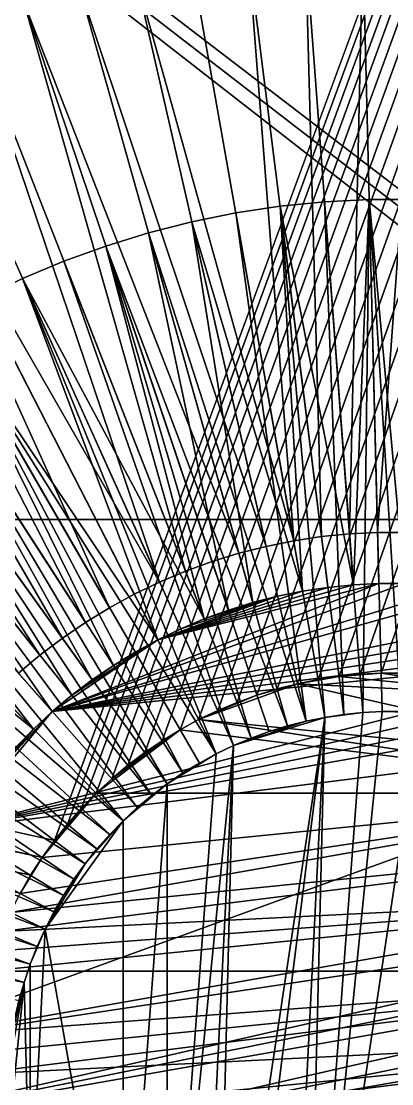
# Model space of a CAD drawing. Header units: millimetres. Extents: x 0 to 520, y -2 to 382.
# Drawn here: x 481.556 to 483, y 310.047 to 314.195 of the extents above; entities that cross this region are included whole.
import ezdxf

# ---------------------------------------------------------------- set-up
doc = ezdxf.new("R2010")
doc.units = ezdxf.units.MM

msp = doc.modelspace()

# ---------------------------------------------------------------- linework, layer by layer
at = {"layer": 'BRASS', "color": 52}
for points in [[(509.2, 369.2, 103), (10.8, 369.2, 103), (10.8, 10.8, 103)], [(509.2, 369.2, 103), (10.8, 10.8, 103), (509.2, 10.8, 103)], [(336.599, 343.4071, 86), (499.5, 359.5, 86), (481.6847, 310.9963, 86)], [(481.6847, 310.9963, 86), (499.5, 359.5, 86), (481.736, 311.0606, 86)], [(481.736, 311.0606, 86), (499.5, 359.5, 86), (481.7905, 311.1223, 86)], [(481.7905, 311.1223, 86), (499.5, 359.5, 86), (481.8479, 311.1812, 86)], [(481.8479, 311.1812, 86), (499.5, 359.5, 86), (481.9082, 311.2371, 86)], [(481.9082, 311.2371, 86), (499.5, 359.5, 86), (481.9712, 311.29, 86)], [(481.9712, 311.29, 86), (499.5, 359.5, 86), (482.0368, 311.3397, 86)], [(482.0368, 311.3397, 86), (499.5, 359.5, 86), (482.1048, 311.386, 86)], [(482.1048, 311.386, 86), (499.5, 359.5, 86), (482.175, 311.4289, 86)], [(482.175, 311.4289, 86), (499.5, 359.5, 86), (482.2473, 311.4683, 86)], [(482.2473, 311.4683, 86), (499.5, 359.5, 86), (482.3214, 311.504, 86)], [(482.3214, 311.504, 86), (499.5, 359.5, 86), (482.3972, 311.5359, 86)], [(482.3972, 311.5359, 86), (499.5, 359.5, 86), (482.4745, 311.5641, 86)], [(482.4745, 311.5641, 86), (499.5, 359.5, 86), (482.5531, 311.5883, 86)], [(482.5531, 311.5883, 86), (499.5, 359.5, 86), (482.6328, 311.6086, 86)], [(482.6328, 311.6086, 86), (499.5, 359.5, 86), (482.7135, 311.6249, 86)], [(482.7135, 311.6249, 86), (499.5, 359.5, 86), (482.7948, 311.6372, 86)], [(482.7948, 311.6372, 86), (499.5, 359.5, 86), (482.8767, 311.6454, 86)], [(482.8767, 311.6454, 86), (499.5, 359.5, 86), (482.9589, 311.6495, 86)], [(482.9589, 311.6495, 86), (499.5, 359.5, 86), (483.0411, 311.6495, 86)], [(336.599, 343.4071, 86), (481.6847, 310.9963, 86), (336.6173, 343.3269, 86)], [(336.6173, 343.3269, 86), (481.6367, 310.9295, 86), (336.6316, 343.2459, 86)], [(336.6173, 343.3269, 86), (481.6847, 310.9963, 86), (481.6367, 310.9295, 86)], [(336.6316, 343.2459, 86), (481.5921, 310.8604, 86), (336.6418, 343.1643, 86)], [(336.6316, 343.2459, 86), (481.6367, 310.9295, 86), (481.5921, 310.8604, 86)], [(336.6418, 343.1643, 86), (481.5921, 310.8604, 86), (481.5509, 310.7891, 86)], [(335.9632, 341.6603, 86), (481.5921, 309.1396, 86), (335.8952, 341.614, 86)], [(335.9632, 341.6603, 86), (481.5509, 309.2109, 86), (481.5921, 309.1396, 86)], [(335.825, 341.5711, 86), (335.8952, 341.614, 86), (481.6367, 190.9295, 86)], [(335.8952, 341.614, 86), (481.6367, 309.0705, 86), (481.6367, 190.9295, 86)], [(335.8952, 341.614, 86), (481.5921, 309.1396, 86), (481.6367, 309.0705, 86)], [(335.7527, 341.5317, 86), (335.825, 341.5711, 86), (481.5921, 190.8604, 86)], [(481.5509, 190.7891, 86), (335.7527, 341.5317, 86), (481.5921, 190.8604, 86)], [(481.5921, 190.8604, 86), (335.825, 341.5711, 86), (481.6367, 190.9295, 86)], [(482.7135, 311.6249, 92), (482.7948, 311.6372, 92), (482.6328, 311.6086, 92)], [(482.7948, 311.6372, 92), (483.5255, 311.5641, 92), (482.6328, 311.6086, 92)], [(482.7135, 311.6249, 92), (482.6328, 311.6086, 92), (482.7135, 311.6249, 86)], [(482.7135, 311.6249, 86), (482.6328, 311.6086, 92), (482.6328, 311.6086, 86)], [(482.7948, 311.6372, 86), (482.7948, 311.6372, 92), (482.7135, 311.6249, 86)], [(482.7948, 311.6372, 92), (482.7135, 311.6249, 92), (482.7135, 311.6249, 86)], [(482.8767, 311.6454, 92), (482.9589, 311.6495, 92), (482.7948, 311.6372, 92)], [(482.9589, 311.6495, 92), (483.5255, 311.5641, 92), (482.7948, 311.6372, 92)], [(482.8767, 311.6454, 86), (482.7948, 311.6372, 92), (482.7948, 311.6372, 86)], [(482.8767, 311.6454, 92), (482.7948, 311.6372, 92), (482.8767, 311.6454, 86)], [(482.9589, 311.6495, 86), (482.9589, 311.6495, 92), (482.8767, 311.6454, 86)], [(482.9589, 311.6495, 92), (482.8767, 311.6454, 92), (482.8767, 311.6454, 86)], [(483.0411, 311.6495, 86), (482.9589, 311.6495, 92), (482.9589, 311.6495, 86)], [(483.0411, 311.6495, 92), (482.9589, 311.6495, 92), (483.0411, 311.6495, 86)], [(483.0411, 311.6495, 92), (483.1233, 311.6454, 92), (482.9589, 311.6495, 92)], [(483.1233, 311.6454, 92), (483.5255, 311.5641, 92), (482.9589, 311.6495, 92)], [(482.4745, 311.5641, 92), (482.6328, 311.6086, 92), (482.2473, 311.4683, 92)], [(482.6328, 311.6086, 92), (484.0288, 311.29, 92), (482.2473, 311.4683, 92)], [(482.5531, 311.5883, 92), (482.6328, 311.6086, 92), (482.4745, 311.5641, 92)], [(482.5531, 311.5883, 92), (482.4745, 311.5641, 92), (482.5531, 311.5883, 86)], [(482.5531, 311.5883, 86), (482.4745, 311.5641, 92), (482.4745, 311.5641, 86)], [(482.6328, 311.6086, 92), (482.5531, 311.5883, 92), (482.6328, 311.6086, 86)], [(482.6328, 311.6086, 86), (482.5531, 311.5883, 92), (482.5531, 311.5883, 86)], [(483.5255, 311.5641, 92), (484.0288, 311.29, 92), (482.6328, 311.6086, 92)], [(482.3214, 311.504, 92), (482.4745, 311.5641, 92), (482.2473, 311.4683, 92)], [(482.3972, 311.5359, 92), (482.4745, 311.5641, 92), (482.3214, 311.504, 92)], [(482.3972, 311.5359, 92), (482.3214, 311.504, 92), (482.3972, 311.5359, 86)], [(482.3972, 311.5359, 86), (482.3214, 311.504, 92), (482.3214, 311.504, 86)], [(482.4745, 311.5641, 92), (482.3972, 311.5359, 92), (482.4745, 311.5641, 86)], [(482.4745, 311.5641, 86), (482.3972, 311.5359, 92), (482.3972, 311.5359, 86)], [(482.3214, 311.504, 92), (482.2473, 311.4683, 92), (482.3214, 311.504, 86)], [(482.3214, 311.504, 86), (482.2473, 311.4683, 92), (482.2473, 311.4683, 86)], [(482.2473, 311.4683, 92), (482.175, 311.4289, 92), (482.2473, 311.4683, 86)], [(482.2473, 311.4683, 86), (482.175, 311.4289, 92), (482.175, 311.4289, 86)], [(482.2473, 311.4683, 92), (484.1521, 311.1812, 92), (482.175, 311.4289, 92)], [(484.0288, 311.29, 92), (484.1521, 311.1812, 92), (482.2473, 311.4683, 92)], [(481.9082, 311.2371, 92), (482.175, 311.4289, 92), (481.8479, 311.1812, 92)], [(482.175, 311.4289, 92), (484.1521, 311.1812, 92), (481.8479, 311.1812, 92)], [(481.9712, 311.29, 92), (482.175, 311.4289, 92), (481.9082, 311.2371, 92)], [(482.0368, 311.3397, 92), (482.175, 311.4289, 92), (481.9712, 311.29, 92)], [(482.1048, 311.386, 92), (482.175, 311.4289, 92), (482.0368, 311.3397, 92)], [(482.175, 311.4289, 86), (482.175, 311.4289, 92), (482.1048, 311.386, 86)], [(482.175, 311.4289, 92), (482.1048, 311.386, 92), (482.1048, 311.386, 86)], [(482.1048, 311.386, 92), (482.0368, 311.3397, 92), (482.1048, 311.386, 86)], [(482.1048, 311.386, 86), (482.0368, 311.3397, 92), (482.0368, 311.3397, 86)], [(482.0368, 311.3397, 86), (482.0368, 311.3397, 92), (481.9712, 311.29, 86)], [(482.0368, 311.3397, 92), (481.9712, 311.29, 92), (481.9712, 311.29, 86)], [(481.9712, 311.29, 86), (481.9712, 311.29, 92), (481.9082, 311.2371, 86)], [(481.9712, 311.29, 92), (481.9082, 311.2371, 92), (481.9082, 311.2371, 86)], [(481.9082, 311.2371, 86), (481.9082, 311.2371, 92), (481.8479, 311.1812, 86)], [(481.9082, 311.2371, 92), (481.8479, 311.1812, 92), (481.8479, 311.1812, 86)], [(481.5509, 310.7891, 92), (484.1521, 311.1812, 92), (481.5134, 310.7159, 92)], [(481.5134, 310.7159, 92), (484.1521, 311.1812, 92), (484.3153, 310.9963, 92)], [(481.6367, 310.9295, 92), (484.1521, 311.1812, 92), (481.5509, 310.7891, 92)], [(481.6847, 310.9963, 92), (481.8479, 311.1812, 92), (481.6367, 310.9295, 92)], [(481.8479, 311.1812, 92), (484.1521, 311.1812, 92), (481.6367, 310.9295, 92)], [(481.736, 311.0606, 92), (481.8479, 311.1812, 92), (481.6847, 310.9963, 92)], [(481.7905, 311.1223, 92), (481.8479, 311.1812, 92), (481.736, 311.0606, 92)], [(481.8479, 311.1812, 92), (481.7905, 311.1223, 92), (481.8479, 311.1812, 86)], [(481.8479, 311.1812, 86), (481.7905, 311.1223, 92), (481.7905, 311.1223, 86)], [(481.7905, 311.1223, 92), (481.736, 311.0606, 92), (481.7905, 311.1223, 86)], [(481.7905, 311.1223, 86), (481.736, 311.0606, 92), (481.736, 311.0606, 86)], [(481.736, 311.0606, 92), (481.6847, 310.9963, 92), (481.736, 311.0606, 86)], [(481.736, 311.0606, 86), (481.6847, 310.9963, 92), (481.6847, 310.9963, 86)], [(481.5134, 310.7159, 92), (484.3153, 310.9963, 92), (481.4796, 310.6409, 92)], [(481.4796, 310.6409, 92), (484.3153, 310.9963, 92), (484.4491, 310.7891, 92)], [(481.6847, 310.9963, 92), (481.6367, 310.9295, 92), (481.6847, 310.9963, 86)], [(481.6847, 310.9963, 86), (481.6367, 310.9295, 92), (481.6367, 310.9295, 86)], [(481.5921, 310.8604, 92), (481.6367, 310.9295, 92), (481.5509, 310.7891, 92)], [(481.6367, 310.9295, 92), (481.5921, 310.8604, 92), (481.6367, 310.9295, 86)], [(481.6367, 310.9295, 86), (481.5921, 310.8604, 92), (481.5921, 310.8604, 86)], [(481.5921, 310.8604, 92), (481.5509, 310.7891, 92), (481.5921, 310.8604, 86)], [(481.5921, 310.8604, 86), (481.5509, 310.7891, 92), (481.5509, 310.7891, 86)], [(481.4233, 310.4863, 92), (484.4491, 310.7891, 92), (484.5767, 310.4863, 92)], [(481.4495, 310.5643, 92), (484.4491, 310.7891, 92), (481.4233, 310.4863, 92)], [(481.4796, 310.6409, 92), (484.4491, 310.7891, 92), (481.4495, 310.5643, 92)], [(481.3521, 310.0822, 92), (484.5767, 310.4863, 92), (484.6316, 310.2459, 92)], [(481.3582, 310.1643, 92), (484.5767, 310.4863, 92), (481.3521, 310.0822, 92)], [(481.3684, 310.2459, 92), (484.5767, 310.4863, 92), (481.3582, 310.1643, 92)], [(481.4233, 310.4863, 92), (484.5767, 310.4863, 92), (481.3684, 310.2459, 92)], [(481.3521, 309.9178, 92), (484.6316, 310.2459, 92), (481.3582, 309.8357, 92)], [(481.3521, 310.0822, 92), (484.6316, 310.2459, 92), (481.3521, 309.9178, 92)], [(481.3582, 309.8357, 92), (484.6316, 310.2459, 92), (484.65, 310, 92)]]:
    msp.add_3dface(points, dxfattribs=at)
at = {"layer": 'STEEL', "color": 8}
for points in [[(472, 322, 86), (484.6122, 312.2472, 86), (484.724, 312.2388, 86)], [(472, 322, 86), (484.5, 312.25, 86), (484.6122, 312.2472, 86)], [(472, 322, 86), (484.724, 312.2388, 86), (500, 322, 86)], [(481.5, 312.25, 86), (484.5, 312.25, 86), (472, 322, 86)], [(484.5, 312.25, 83), (472, 322, 83), (497, 322, 83)], [(484.5, 312.25, 83), (481.5, 312.25, 83), (472, 322, 83)], [(482.7264, 312.1829, 83), (482.6637, 314.4874, 83), (482.4405, 314.4651, 83)], [(482.6637, 314.4874, 82), (482.7264, 312.1829, 82), (482.4405, 314.4651, 82)], [(482.8356, 312.1938, 83), (482.8878, 314.4986, 83), (482.6637, 314.4874, 83)], [(482.8878, 314.4986, 82), (482.8356, 312.1938, 82), (482.6637, 314.4874, 82)], [(482.7264, 312.1829, 83), (482.8356, 312.1938, 83), (482.6637, 314.4874, 83)], [(482.8356, 312.1938, 82), (482.7264, 312.1829, 82), (482.6637, 314.4874, 82)], [(482.8356, 312.1938, 83), (482.9452, 312.1993, 83), (482.8878, 314.4986, 83)], [(482.9452, 312.1993, 82), (482.8356, 312.1938, 82), (482.8878, 314.4986, 82)], [(482.9452, 312.1993, 83), (483.1122, 314.4986, 83), (482.8878, 314.4986, 83)], [(483.1122, 314.4986, 82), (482.9452, 312.1993, 82), (482.8878, 314.4986, 82)], [(482.9452, 312.1993, 83), (483.0548, 312.1993, 83), (483.1122, 314.4986, 83)], [(483.0548, 312.1993, 82), (482.9452, 312.1993, 82), (483.1122, 314.4986, 82)], [(482.618, 312.1666, 83), (482.4405, 314.4651, 83), (482.2186, 314.4316, 83)], [(482.4405, 314.4651, 82), (482.618, 312.1666, 82), (482.2186, 314.4316, 82)], [(482.618, 312.1666, 83), (482.7264, 312.1829, 83), (482.4405, 314.4651, 83)], [(482.7264, 312.1829, 82), (482.618, 312.1666, 82), (482.4405, 314.4651, 82)], [(482.618, 312.1666, 83), (482.2186, 314.4316, 83), (481.9987, 314.3872, 83)], [(482.2186, 314.4316, 82), (482.618, 312.1666, 82), (481.9987, 314.3872, 82)], [(482.5105, 312.1448, 83), (481.9987, 314.3872, 83), (481.7812, 314.3318, 83)], [(481.9987, 314.3872, 82), (482.5105, 312.1448, 82), (481.7812, 314.3318, 82)], [(482.5105, 312.1448, 83), (482.618, 312.1666, 83), (481.9987, 314.3872, 83)], [(482.618, 312.1666, 82), (482.5105, 312.1448, 82), (481.9987, 314.3872, 82)], [(482.4042, 312.1178, 83), (481.7812, 314.3318, 83), (481.5668, 314.2657, 83)], [(481.7812, 314.3318, 82), (482.4042, 312.1178, 82), (481.5668, 314.2657, 82)], [(482.4042, 312.1178, 83), (482.5105, 312.1448, 83), (481.7812, 314.3318, 83)], [(482.5105, 312.1448, 82), (482.4042, 312.1178, 82), (481.7812, 314.3318, 82)], [(481.5668, 314.2657, 83), (481.5668, 314.2657, 82), (481.356, 314.1889, 82)], [(481.356, 314.1889, 83), (481.5668, 314.2657, 83), (481.356, 314.1889, 82)], [(482.1962, 312.0479, 83), (481.5668, 314.2657, 83), (481.356, 314.1889, 83)], [(481.5668, 314.2657, 82), (482.1962, 312.0479, 82), (481.356, 314.1889, 82)], [(482.2993, 312.0854, 83), (482.4042, 312.1178, 83), (481.5668, 314.2657, 83)], [(482.1962, 312.0479, 83), (482.2993, 312.0854, 83), (481.5668, 314.2657, 83)], [(482.4042, 312.1178, 82), (482.2993, 312.0854, 82), (481.5668, 314.2657, 82)], [(482.2993, 312.0854, 82), (482.1962, 312.0479, 82), (481.5668, 314.2657, 82)], [(482.0952, 312.0053, 83), (481.356, 314.1889, 83), (481.1492, 314.1018, 83)], [(481.356, 314.1889, 82), (482.0952, 312.0053, 82), (481.1492, 314.1018, 82)], [(482.0952, 312.0053, 83), (482.1962, 312.0479, 83), (481.356, 314.1889, 83)], [(482.1962, 312.0479, 82), (482.0952, 312.0053, 82), (481.356, 314.1889, 82)], [(482.0952, 312.0053, 83), (481.1492, 314.1018, 83), (480.9471, 314.0044, 83)], [(481.1492, 314.1018, 82), (482.0952, 312.0053, 82), (480.9471, 314.0044, 82)], [(481.9, 311.9053, 83), (480.9471, 314.0044, 83), (480.75, 313.8971, 83)], [(480.9471, 314.0044, 82), (481.9, 311.9053, 82), (480.75, 313.8971, 82)], [(481.9963, 311.9577, 83), (482.0952, 312.0053, 83), (480.9471, 314.0044, 83)], [(481.9, 311.9053, 83), (481.9963, 311.9577, 83), (480.9471, 314.0044, 83)], [(482.0952, 312.0053, 82), (481.9963, 311.9577, 82), (480.9471, 314.0044, 82)], [(481.9963, 311.9577, 82), (481.9, 311.9053, 82), (480.9471, 314.0044, 82)], [(481.8064, 311.8481, 83), (480.75, 313.8971, 83), (480.5585, 313.7801, 83)], [(480.75, 313.8971, 82), (481.8064, 311.8481, 82), (480.5585, 313.7801, 82)], [(481.8064, 311.8481, 83), (481.9, 311.9053, 83), (480.75, 313.8971, 83)], [(481.9, 311.9053, 82), (481.8064, 311.8481, 82), (480.75, 313.8971, 82)], [(481.7158, 311.7863, 83), (480.5585, 313.7801, 83), (480.3732, 313.6537, 83)], [(480.5585, 313.7801, 82), (481.7158, 311.7863, 82), (480.3732, 313.6537, 82)], [(481.7158, 311.7863, 83), (481.8064, 311.8481, 83), (480.5585, 313.7801, 83)], [(481.8064, 311.8481, 82), (481.7158, 311.7863, 82), (480.5585, 313.7801, 82)], [(481.6283, 311.72, 83), (480.3732, 313.6537, 83), (480.1943, 313.5182, 83)], [(480.3732, 313.6537, 82), (481.6283, 311.72, 82), (480.1943, 313.5182, 82)], [(481.6283, 311.72, 83), (481.7158, 311.7863, 83), (480.3732, 313.6537, 83)], [(481.7158, 311.7863, 82), (481.6283, 311.72, 82), (480.3732, 313.6537, 82)], [(481.5443, 311.6495, 83), (481.6283, 311.72, 83), (480.1943, 313.5182, 83)], [(481.6283, 311.72, 82), (481.5443, 311.6495, 82), (480.1943, 313.5182, 82)], [(482.8505, 311.9944, 82), (482.7384, 313.4902, 82), (482.5648, 313.4728, 82)], [(482.5648, 313.4728, 82), (482.7384, 313.4902, 78.5), (482.5648, 313.4728, 78.5)], [(482.5648, 313.4728, 82), (482.7384, 313.4902, 82), (482.7384, 313.4902, 78.5)], [(482.7384, 313.4902, 78.5), (482.8135, 311.4884, 78.5), (482.5648, 313.4728, 78.5)], [(482.8505, 311.9944, 82), (482.9127, 313.4989, 82), (482.7384, 313.4902, 82)], [(482.7384, 313.4902, 82), (482.9127, 313.4989, 78.5), (482.7384, 313.4902, 78.5)], [(482.7384, 313.4902, 82), (482.9127, 313.4989, 82), (482.9127, 313.4989, 78.5)], [(482.9127, 313.4989, 78.5), (482.8879, 311.4958, 78.5), (482.7384, 313.4902, 78.5)], [(482.8879, 311.4958, 78.5), (482.8135, 311.4884, 78.5), (482.7384, 313.4902, 78.5)], [(482.8505, 311.9944, 82), (482.9501, 311.9994, 82), (482.9127, 313.4989, 82)], [(482.9626, 311.4995, 78.5), (482.8879, 311.4958, 78.5), (482.9127, 313.4989, 78.5)], [(483.0499, 311.9994, 82), (483.0873, 313.4989, 82), (482.9127, 313.4989, 82)], [(482.9501, 311.9994, 82), (483.0499, 311.9994, 82), (482.9127, 313.4989, 82)], [(482.9127, 313.4989, 82), (483.0873, 313.4989, 78.5), (482.9127, 313.4989, 78.5)], [(482.9127, 313.4989, 82), (483.0873, 313.4989, 82), (483.0873, 313.4989, 78.5)], [(483.0873, 313.4989, 78.5), (483.0374, 311.4995, 78.5), (482.9127, 313.4989, 78.5)], [(483.0374, 311.4995, 78.5), (482.9626, 311.4995, 78.5), (482.9127, 313.4989, 78.5)], [(482.6527, 311.9696, 82), (482.3922, 313.4468, 82), (482.2212, 313.4122, 82)], [(482.2212, 313.4122, 82), (482.3922, 313.4468, 78.5), (482.2212, 313.4122, 78.5)], [(482.2212, 313.4122, 82), (482.3922, 313.4468, 82), (482.3922, 313.4468, 78.5)], [(482.3922, 313.4468, 78.5), (482.6662, 311.4624, 78.5), (482.2212, 313.4122, 78.5)], [(482.6527, 311.9696, 82), (482.5648, 313.4728, 82), (482.3922, 313.4468, 82)], [(482.3922, 313.4468, 82), (482.5648, 313.4728, 78.5), (482.3922, 313.4468, 78.5)], [(482.3922, 313.4468, 82), (482.5648, 313.4728, 82), (482.5648, 313.4728, 78.5)], [(482.5648, 313.4728, 78.5), (482.7395, 311.4772, 78.5), (482.3922, 313.4468, 78.5)], [(482.7395, 311.4772, 78.5), (482.6662, 311.4624, 78.5), (482.3922, 313.4468, 78.5)], [(482.7513, 311.9845, 82), (482.8505, 311.9944, 82), (482.5648, 313.4728, 82)], [(482.6527, 311.9696, 82), (482.7513, 311.9845, 82), (482.5648, 313.4728, 82)], [(482.8135, 311.4884, 78.5), (482.7395, 311.4772, 78.5), (482.5648, 313.4728, 78.5)], [(482.4583, 311.9252, 82), (482.2212, 313.4122, 82), (482.0521, 313.3692, 82)], [(482.0521, 313.3692, 82), (482.2212, 313.4122, 78.5), (482.0521, 313.3692, 78.5)], [(482.0521, 313.3692, 82), (482.2212, 313.4122, 82), (482.2212, 313.4122, 78.5)], [(482.2212, 313.4122, 78.5), (482.6662, 311.4624, 78.5), (482.0521, 313.3692, 78.5)], [(482.555, 311.9499, 82), (482.6527, 311.9696, 82), (482.2212, 313.4122, 82)], [(482.4583, 311.9252, 82), (482.555, 311.9499, 82), (482.2212, 313.4122, 82)], [(482.363, 311.8959, 82), (482.0521, 313.3692, 82), (481.8853, 313.3177, 82)], [(481.8853, 313.3177, 82), (482.0521, 313.3692, 78.5), (481.8853, 313.3177, 78.5)], [(481.8853, 313.3177, 82), (482.0521, 313.3692, 82), (482.0521, 313.3692, 78.5)], [(482.0521, 313.3692, 78.5), (482.5937, 311.4439, 78.5), (481.8853, 313.3177, 78.5)], [(482.363, 311.8959, 82), (482.4583, 311.9252, 82), (482.0521, 313.3692, 82)], [(482.6662, 311.4624, 78.5), (482.5937, 311.4439, 78.5), (482.0521, 313.3692, 78.5)], [(482.2693, 311.8617, 82), (481.8853, 313.3177, 82), (481.7213, 313.2581, 82)], [(481.7213, 313.2581, 82), (481.8853, 313.3177, 78.5), (481.7213, 313.2581, 78.5)], [(481.7213, 313.2581, 82), (481.8853, 313.3177, 82), (481.8853, 313.3177, 78.5)], [(481.8853, 313.3177, 78.5), (482.452, 311.3963, 78.5), (481.7213, 313.2581, 78.5)], [(482.2693, 311.8617, 82), (482.363, 311.8959, 82), (481.8853, 313.3177, 82)], [(482.5937, 311.4439, 78.5), (482.5223, 311.4219, 78.5), (481.8853, 313.3177, 78.5)], [(482.5223, 311.4219, 78.5), (482.452, 311.3963, 78.5), (481.8853, 313.3177, 78.5)], [(482.2693, 311.8617, 82), (481.7213, 313.2581, 82), (481.5605, 313.1903, 82)], [(481.7213, 313.2581, 82), (481.7213, 313.2581, 78.5), (481.5605, 313.1903, 78.5)], [(481.5605, 313.1903, 82), (481.7213, 313.2581, 82), (481.5605, 313.1903, 78.5)], [(481.7213, 313.2581, 78.5), (482.3831, 311.3673, 78.5), (481.5605, 313.1903, 78.5)], [(482.452, 311.3963, 78.5), (482.3831, 311.3673, 78.5), (481.7213, 313.2581, 78.5)], [(482.0876, 311.7797, 82), (481.5605, 313.1903, 82), (481.4033, 313.1146, 82)], [(481.4033, 313.1146, 82), (481.5605, 313.1903, 78.5), (481.4033, 313.1146, 78.5)], [(481.4033, 313.1146, 82), (481.5605, 313.1903, 82), (481.5605, 313.1903, 78.5)], [(481.5605, 313.1903, 78.5), (482.3157, 311.3348, 78.5), (481.4033, 313.1146, 78.5)], [(482.1774, 311.823, 82), (482.2693, 311.8617, 82), (481.5605, 313.1903, 82)], [(482.0876, 311.7797, 82), (482.1774, 311.823, 82), (481.5605, 313.1903, 82)], [(482.3831, 311.3673, 78.5), (482.3157, 311.3348, 78.5), (481.5605, 313.1903, 78.5)], [(482.0876, 311.7797, 82), (481.4033, 313.1146, 82), (481.25, 313.0311, 82)], [(481.4033, 313.1146, 78.5), (482.3157, 311.3348, 78.5), (481.25, 313.0311, 78.5)], [(481.9149, 311.6801, 82), (481.25, 313.0311, 82), (481.1011, 312.9401, 82)], [(481.25, 313.0311, 78.5), (482.1862, 311.26, 78.5), (481.1011, 312.9401, 78.5)], [(482, 311.7321, 82), (482.0876, 311.7797, 82), (481.25, 313.0311, 82)], [(481.9149, 311.6801, 82), (482, 311.7321, 82), (481.25, 313.0311, 82)], [(482.3157, 311.3348, 78.5), (482.25, 311.299, 78.5), (481.25, 313.0311, 78.5)], [(482.25, 311.299, 78.5), (482.1862, 311.26, 78.5), (481.25, 313.0311, 78.5)], [(481.8325, 311.6239, 82), (481.1011, 312.9401, 82), (480.9569, 312.8418, 82)], [(481.1011, 312.9401, 78.5), (482.1244, 311.2179, 78.5), (480.9569, 312.8418, 78.5)], [(481.8325, 311.6239, 82), (481.9149, 311.6801, 82), (481.1011, 312.9401, 82)], [(482.1862, 311.26, 78.5), (482.1244, 311.2179, 78.5), (481.1011, 312.9401, 78.5)], [(481.753, 311.5637, 82), (480.9569, 312.8418, 82), (480.8178, 312.7364, 82)], [(480.9569, 312.8418, 78.5), (482.0648, 311.1727, 78.5), (480.8178, 312.7364, 78.5)], [(481.753, 311.5637, 82), (481.8325, 311.6239, 82), (480.9569, 312.8418, 82)], [(482.1244, 311.2179, 78.5), (482.0648, 311.1727, 78.5), (480.9569, 312.8418, 78.5)], [(481.6766, 311.4996, 82), (480.8178, 312.7364, 82), (480.6841, 312.6242, 82)], [(480.8178, 312.7364, 78.5), (482.0075, 311.1247, 78.5), (480.6841, 312.6242, 78.5)], [(481.6766, 311.4996, 82), (481.753, 311.5637, 82), (480.8178, 312.7364, 82)], [(482.0648, 311.1727, 78.5), (482.0075, 311.1247, 78.5), (480.8178, 312.7364, 78.5)], [(481.6035, 311.4317, 82), (480.6841, 312.6242, 82), (480.5562, 312.5055, 82)], [(480.6841, 312.6242, 78.5), (481.9526, 311.0738, 78.5), (480.5562, 312.5055, 78.5)], [(481.6035, 311.4317, 82), (481.6766, 311.4996, 82), (480.6841, 312.6242, 82)], [(482.0075, 311.1247, 78.5), (481.9526, 311.0738, 78.5), (480.6841, 312.6242, 78.5)], [(480.4343, 312.3806, 82), (481.6035, 311.4317, 82), (480.5562, 312.5055, 82)], [(481.9526, 311.0738, 78.5), (480.4343, 312.3806, 78.5), (480.5562, 312.5055, 78.5)], [(481.9004, 311.0203, 78.5), (480.3188, 312.2498, 78.5), (480.4343, 312.3806, 78.5)], [(480.4343, 312.3806, 82), (481.5339, 311.3603, 82), (481.6035, 311.4317, 82)], [(481.9004, 311.0203, 78.5), (480.4343, 312.3806, 78.5), (481.9526, 311.0738, 78.5)], [(481.8509, 310.9642, 78.5), (480.21, 312.1133, 78.5), (480.3188, 312.2498, 78.5)], [(481.8509, 310.9642, 78.5), (480.3188, 312.2498, 78.5), (481.9004, 311.0203, 78.5)], [(481.5, 312.25, 86), (481.5, 312.25, 83), (484.5, 312.25, 83)], [(481.5, 312.25, 86), (484.5, 312.25, 83), (484.5, 312.25, 86)], [(482.9452, 312.1993, 82), (482.8356, 312.1938, 83), (482.8356, 312.1938, 82)], [(482.9452, 312.1993, 83), (482.8356, 312.1938, 83), (482.9452, 312.1993, 82)], [(483.0548, 312.1993, 82), (482.9452, 312.1993, 83), (482.9452, 312.1993, 82)], [(483.0548, 312.1993, 83), (482.9452, 312.1993, 83), (483.0548, 312.1993, 82)], [(482.618, 312.1666, 82), (482.618, 312.1666, 83), (482.5105, 312.1448, 82)], [(482.618, 312.1666, 83), (482.5105, 312.1448, 83), (482.5105, 312.1448, 82)], [(482.7264, 312.1829, 82), (482.618, 312.1666, 83), (482.618, 312.1666, 82)], [(482.7264, 312.1829, 83), (482.618, 312.1666, 83), (482.7264, 312.1829, 82)], [(482.8356, 312.1938, 82), (482.7264, 312.1829, 83), (482.7264, 312.1829, 82)], [(482.8356, 312.1938, 83), (482.7264, 312.1829, 83), (482.8356, 312.1938, 82)], [(482.4042, 312.1178, 82), (482.2993, 312.0854, 83), (482.2993, 312.0854, 82)], [(482.4042, 312.1178, 83), (482.2993, 312.0854, 83), (482.4042, 312.1178, 82)], [(482.5105, 312.1448, 82), (482.4042, 312.1178, 83), (482.4042, 312.1178, 82)], [(482.5105, 312.1448, 83), (482.4042, 312.1178, 83), (482.5105, 312.1448, 82)], [(481.8043, 310.9057, 78.5), (480.1082, 311.9716, 78.5), (480.21, 312.1133, 78.5)], [(481.8043, 310.9057, 78.5), (480.21, 312.1133, 78.5), (481.8509, 310.9642, 78.5)], [(482.2993, 312.0854, 82), (482.2993, 312.0854, 83), (482.1962, 312.0479, 82)], [(482.2993, 312.0854, 83), (482.1962, 312.0479, 83), (482.1962, 312.0479, 82)], [(482.1962, 312.0479, 82), (482.0952, 312.0053, 83), (482.0952, 312.0053, 82)], [(482.1962, 312.0479, 83), (482.0952, 312.0053, 83), (482.1962, 312.0479, 82)], [(481.6766, 311.4996, 90), (482.9501, 311.9994, 90), (482.0876, 311.7797, 90)], [(481.6766, 311.4996, 90), (483.2487, 311.9845, 90), (483.0499, 311.9994, 90)], [(481.6766, 311.4996, 90), (483.0499, 311.9994, 90), (482.9501, 311.9994, 90)], [(482.0952, 312.0053, 82), (482.0952, 312.0053, 83), (481.9963, 311.9577, 82)], [(482.0952, 312.0053, 83), (481.9963, 311.9577, 83), (481.9963, 311.9577, 82)], [(482.0876, 311.7797, 90), (482.9501, 311.9994, 90), (482.8505, 311.9944, 90)], [(482.0876, 311.7797, 90), (482.8505, 311.9944, 90), (482.7513, 311.9845, 90)], [(482.7513, 311.9845, 90), (482.8505, 311.9944, 82), (482.7513, 311.9845, 82)], [(482.7513, 311.9845, 90), (482.8505, 311.9944, 90), (482.8505, 311.9944, 82)], [(482.8505, 311.9944, 90), (482.9501, 311.9994, 82), (482.8505, 311.9944, 82)], [(482.8505, 311.9944, 90), (482.9501, 311.9994, 90), (482.9501, 311.9994, 82)], [(482.9501, 311.9994, 90), (483.0499, 311.9994, 82), (482.9501, 311.9994, 82)], [(482.9501, 311.9994, 90), (483.0499, 311.9994, 90), (483.0499, 311.9994, 82)], [(481.7606, 310.845, 78.5), (480.0135, 311.825, 78.5), (480.1082, 311.9716, 78.5)], [(481.7606, 310.845, 78.5), (480.1082, 311.9716, 78.5), (481.8043, 310.9057, 78.5)], [(481.6766, 311.4996, 90), (483.3473, 311.9696, 90), (483.2487, 311.9845, 90)], [(481.6766, 311.4996, 90), (483.637, 311.8959, 90), (483.3473, 311.9696, 90)], [(481.9963, 311.9577, 82), (481.9, 311.9053, 83), (481.9, 311.9053, 82)], [(481.9963, 311.9577, 83), (481.9, 311.9053, 83), (481.9963, 311.9577, 82)], [(482.0876, 311.7797, 90), (482.7513, 311.9845, 90), (482.6527, 311.9696, 90)], [(482.0876, 311.7797, 90), (482.6527, 311.9696, 90), (482.555, 311.9499, 90)], [(482.0876, 311.7797, 90), (482.555, 311.9499, 90), (482.1774, 311.823, 90)], [(482.1774, 311.823, 90), (482.555, 311.9499, 90), (482.2693, 311.8617, 90)], [(482.2693, 311.8617, 90), (482.555, 311.9499, 90), (482.4583, 311.9252, 90)], [(482.4583, 311.9252, 90), (482.555, 311.9499, 82), (482.4583, 311.9252, 82)], [(482.4583, 311.9252, 90), (482.555, 311.9499, 90), (482.555, 311.9499, 82)], [(482.6527, 311.9696, 90), (482.6527, 311.9696, 82), (482.555, 311.9499, 82)], [(482.555, 311.9499, 90), (482.6527, 311.9696, 90), (482.555, 311.9499, 82)], [(482.6527, 311.9696, 90), (482.7513, 311.9845, 82), (482.6527, 311.9696, 82)], [(482.6527, 311.9696, 90), (482.7513, 311.9845, 90), (482.7513, 311.9845, 82)], [(482.2693, 311.8617, 90), (482.4583, 311.9252, 90), (482.363, 311.8959, 90)], [(482.363, 311.8959, 90), (482.4583, 311.9252, 82), (482.363, 311.8959, 82)], [(482.363, 311.8959, 90), (482.4583, 311.9252, 90), (482.4583, 311.9252, 82)], [(481.6766, 311.4996, 90), (483.7307, 311.8617, 90), (483.637, 311.8959, 90)], [(481.9, 311.9053, 82), (481.9, 311.9053, 83), (481.8064, 311.8481, 82)], [(481.9, 311.9053, 83), (481.8064, 311.8481, 83), (481.8064, 311.8481, 82)], [(482.363, 311.8959, 90), (482.363, 311.8959, 82), (482.2693, 311.8617, 82)], [(482.2693, 311.8617, 90), (482.363, 311.8959, 90), (482.2693, 311.8617, 82)], [(481.6766, 311.4996, 90), (483.8226, 311.823, 90), (483.7307, 311.8617, 90)], [(481.8064, 311.8481, 82), (481.7158, 311.7863, 83), (481.7158, 311.7863, 82)], [(481.8064, 311.8481, 83), (481.7158, 311.7863, 83), (481.8064, 311.8481, 82)], [(482.1774, 311.823, 90), (482.2693, 311.8617, 82), (482.1774, 311.823, 82)], [(482.1774, 311.823, 90), (482.2693, 311.8617, 90), (482.2693, 311.8617, 82)], [(481.7201, 310.7822, 78.5), (479.9262, 311.6739, 78.5), (480.0135, 311.825, 78.5)], [(481.7201, 310.7822, 78.5), (480.0135, 311.825, 78.5), (481.7606, 310.845, 78.5)], [(481.7158, 311.7863, 82), (481.6283, 311.72, 83), (481.6283, 311.72, 82)], [(481.7158, 311.7863, 83), (481.6283, 311.72, 83), (481.7158, 311.7863, 82)], [(481.6766, 311.4996, 90), (483.9124, 311.7797, 90), (483.8226, 311.823, 90)], [(482.1774, 311.823, 90), (482.1774, 311.823, 82), (482.0876, 311.7797, 82)], [(482.0876, 311.7797, 90), (482.1774, 311.823, 90), (482.0876, 311.7797, 82)], [(481.6766, 311.4996, 90), (482.0876, 311.7797, 90), (481.753, 311.5637, 90)], [(481.6766, 311.4996, 90), (484, 311.7321, 90), (483.9124, 311.7797, 90)], [(481.753, 311.5637, 90), (482.0876, 311.7797, 90), (481.9149, 311.6801, 90)], [(481.9149, 311.6801, 90), (482.0876, 311.7797, 90), (482, 311.7321, 90)], [(482, 311.7321, 90), (482.0876, 311.7797, 82), (482, 311.7321, 82)], [(482, 311.7321, 90), (482.0876, 311.7797, 90), (482.0876, 311.7797, 82)], [(481.2934, 311.0429, 90), (484, 311.7321, 90), (481.6766, 311.4996, 90)], [(481.2934, 311.0429, 90), (484.0851, 311.6801, 90), (484, 311.7321, 90)], [(481.6283, 311.72, 82), (481.5443, 311.6495, 83), (481.5443, 311.6495, 82)], [(481.6283, 311.72, 83), (481.5443, 311.6495, 83), (481.6283, 311.72, 82)], [(482, 311.7321, 90), (482, 311.7321, 82), (481.9149, 311.6801, 82)], [(481.9149, 311.6801, 90), (482, 311.7321, 90), (481.9149, 311.6801, 82)], [(481.6827, 310.7174, 78.5), (479.8466, 311.5186, 78.5), (479.9262, 311.6739, 78.5)], [(481.6827, 310.7174, 78.5), (479.9262, 311.6739, 78.5), (481.7201, 310.7822, 78.5)], [(481.2934, 311.0429, 90), (484.1675, 311.6239, 90), (484.0851, 311.6801, 90)], [(481.753, 311.5637, 90), (481.9149, 311.6801, 90), (481.8325, 311.6239, 90)], [(481.8325, 311.6239, 90), (481.9149, 311.6801, 82), (481.8325, 311.6239, 82)], [(481.8325, 311.6239, 90), (481.9149, 311.6801, 90), (481.9149, 311.6801, 82)], [(481.2934, 311.0429, 90), (484.247, 311.5637, 90), (484.1675, 311.6239, 90)], [(481.753, 311.5637, 90), (481.8325, 311.6239, 82), (481.753, 311.5637, 82)], [(481.753, 311.5637, 90), (481.8325, 311.6239, 90), (481.8325, 311.6239, 82)], [(481.2934, 311.0429, 90), (484.3965, 311.4317, 90), (484.247, 311.5637, 90)], [(481.6766, 311.4996, 90), (481.753, 311.5637, 82), (481.6766, 311.4996, 82)], [(481.6766, 311.4996, 90), (481.753, 311.5637, 90), (481.753, 311.5637, 82)], [(481.6485, 310.6508, 78.5), (479.7748, 311.3595, 78.5), (479.8466, 311.5186, 78.5)], [(481.6485, 310.6508, 78.5), (479.8466, 311.5186, 78.5), (481.6827, 310.7174, 78.5)], [(481.2934, 311.0429, 90), (481.6766, 311.4996, 90), (481.4057, 311.2076, 90)], [(481.4057, 311.2076, 90), (481.6766, 311.4996, 90), (481.6035, 311.4317, 90)], [(481.6035, 311.4317, 90), (481.6766, 311.4996, 82), (481.6035, 311.4317, 82)], [(481.6035, 311.4317, 90), (481.6766, 311.4996, 90), (481.6766, 311.4996, 82)], [(483.1121, 311.4958, 80.4), (482.6662, 308.5376, 80.4), (482.9626, 311.4995, 80.4)], [(482.9626, 311.4995, 80.4), (482.6662, 308.5376, 80.4), (482.8879, 311.4958, 80.4)], [(482.8879, 311.4958, 80.4), (482.6662, 308.5376, 80.4), (482.7395, 311.4772, 80.4)], [(482.9626, 308.5005, 80.4), (482.6662, 308.5376, 80.4), (483.1121, 311.4958, 80.4)], [(482.8879, 311.4958, 80.4), (482.7395, 311.4772, 80.4), (482.8135, 311.4884, 80.4)], [(482.8879, 311.4958, 78.5), (482.8135, 311.4884, 80.4), (482.8135, 311.4884, 78.5)], [(482.8879, 311.4958, 80.4), (482.8135, 311.4884, 80.4), (482.8879, 311.4958, 78.5)], [(482.9626, 311.4995, 78.5), (482.9626, 311.4995, 80.4), (482.8879, 311.4958, 78.5)], [(482.9626, 311.4995, 80.4), (482.8879, 311.4958, 80.4), (482.8879, 311.4958, 78.5)], [(483.0374, 311.4995, 78.5), (483.0374, 311.4995, 80.4), (482.9626, 311.4995, 78.5)], [(483.0374, 311.4995, 80.4), (482.9626, 311.4995, 80.4), (482.9626, 311.4995, 78.5)], [(483.1121, 311.4958, 80.4), (482.9626, 311.4995, 80.4), (483.0374, 311.4995, 80.4)], [(483.1865, 311.4884, 80.4), (482.9626, 308.5005, 80.4), (483.1121, 311.4958, 80.4)], [(482.7395, 311.4772, 80.4), (482.3157, 308.6652, 80.4), (482.3831, 311.3673, 80.4)], [(482.3831, 308.6327, 80.4), (482.3157, 308.6652, 80.4), (482.7395, 311.4772, 80.4)], [(482.7395, 311.4772, 80.4), (482.3831, 311.3673, 80.4), (482.6662, 311.4624, 80.4)], [(482.5937, 308.5561, 80.4), (482.3831, 308.6327, 80.4), (482.7395, 311.4772, 80.4)], [(482.6662, 311.4624, 80.4), (482.3831, 311.3673, 80.4), (482.5223, 311.4219, 80.4)], [(482.6662, 311.4624, 80.4), (482.5223, 311.4219, 80.4), (482.5937, 311.4439, 80.4)], [(482.6662, 308.5376, 80.4), (482.5937, 308.5561, 80.4), (482.7395, 311.4772, 80.4)], [(482.6662, 311.4624, 78.5), (482.5937, 311.4439, 80.4), (482.5937, 311.4439, 78.5)], [(482.6662, 311.4624, 80.4), (482.5937, 311.4439, 80.4), (482.6662, 311.4624, 78.5)], [(482.7395, 311.4772, 78.5), (482.6662, 311.4624, 80.4), (482.6662, 311.4624, 78.5)], [(482.7395, 311.4772, 80.4), (482.6662, 311.4624, 80.4), (482.7395, 311.4772, 78.5)], [(482.8135, 311.4884, 78.5), (482.7395, 311.4772, 80.4), (482.7395, 311.4772, 78.5)], [(482.8135, 311.4884, 80.4), (482.7395, 311.4772, 80.4), (482.8135, 311.4884, 78.5)], [(483.0374, 308.5005, 80.4), (482.9626, 308.5005, 80.4), (483.1865, 311.4884, 80.4)], [(481.0099, 310.1991, 90), (484.3965, 311.4317, 90), (481.2934, 311.0429, 90)], [(481.0099, 310.1991, 90), (484.8019, 310.8678, 90), (484.3965, 311.4317, 90)], [(481.4057, 311.2076, 90), (481.6035, 311.4317, 90), (481.4679, 311.2856, 90)], [(481.4679, 311.2856, 90), (481.6035, 311.4317, 90), (481.5339, 311.3603, 90)], [(481.5339, 311.3603, 90), (481.6035, 311.4317, 82), (481.5339, 311.3603, 82)], [(481.5339, 311.3603, 90), (481.6035, 311.4317, 90), (481.6035, 311.4317, 82)], [(482.5223, 311.4219, 80.4), (482.3831, 311.3673, 80.4), (482.452, 311.3963, 80.4)], [(482.5223, 311.4219, 78.5), (482.452, 311.3963, 80.4), (482.452, 311.3963, 78.5)], [(482.5223, 311.4219, 80.4), (482.452, 311.3963, 80.4), (482.5223, 311.4219, 78.5)], [(482.5937, 311.4439, 78.5), (482.5223, 311.4219, 80.4), (482.5223, 311.4219, 78.5)], [(482.5937, 311.4439, 80.4), (482.5223, 311.4219, 80.4), (482.5937, 311.4439, 78.5)], [(482.452, 311.3963, 78.5), (482.3831, 311.3673, 80.4), (482.3831, 311.3673, 78.5)], [(482.452, 311.3963, 80.4), (482.3831, 311.3673, 80.4), (482.452, 311.3963, 78.5)], [(481.6178, 310.5827, 78.5), (479.7111, 311.1971, 78.5), (479.7748, 311.3595, 78.5)], [(481.6178, 310.5827, 78.5), (479.7748, 311.3595, 78.5), (481.6485, 310.6508, 78.5)], [(482.3831, 311.3673, 80.4), (482.1244, 308.7821, 80.4), (482.3157, 311.3348, 80.4)], [(482.25, 308.701, 80.4), (482.1244, 308.7821, 80.4), (482.3831, 311.3673, 80.4)], [(482.3157, 311.3348, 80.4), (482.1244, 311.2179, 80.4), (482.25, 311.299, 80.4)], [(482.3157, 311.3348, 80.4), (482.1244, 308.7821, 80.4), (482.1244, 311.2179, 80.4)], [(482.3157, 308.6652, 80.4), (482.25, 308.701, 80.4), (482.3831, 311.3673, 80.4)], [(482.3157, 311.3348, 78.5), (482.25, 311.299, 80.4), (482.25, 311.299, 78.5)], [(482.3157, 311.3348, 80.4), (482.25, 311.299, 80.4), (482.3157, 311.3348, 78.5)], [(482.3831, 311.3673, 78.5), (482.3157, 311.3348, 80.4), (482.3157, 311.3348, 78.5)], [(482.3831, 311.3673, 80.4), (482.3157, 311.3348, 80.4), (482.3831, 311.3673, 78.5)], [(482.25, 311.299, 80.4), (482.1244, 311.2179, 80.4), (482.1862, 311.26, 80.4)], [(482.25, 311.299, 78.5), (482.1862, 311.26, 80.4), (482.1862, 311.26, 78.5)], [(482.25, 311.299, 80.4), (482.1862, 311.26, 80.4), (482.25, 311.299, 78.5)], [(482.1862, 311.26, 78.5), (482.1862, 311.26, 80.4), (482.1244, 311.2179, 78.5)], [(482.1862, 311.26, 80.4), (482.1244, 311.2179, 80.4), (482.1244, 311.2179, 78.5)], [(482.1244, 311.2179, 80.4), (481.9526, 311.0738, 80.4), (482.0648, 311.1727, 80.4)], [(482.1244, 311.2179, 80.4), (481.9526, 308.9262, 80.4), (481.9526, 311.0738, 80.4)], [(482.1244, 308.7821, 80.4), (481.9526, 308.9262, 80.4), (482.1244, 311.2179, 80.4)], [(482.1244, 311.2179, 78.5), (482.0648, 311.1727, 80.4), (482.0648, 311.1727, 78.5)], [(482.1244, 311.2179, 80.4), (482.0648, 311.1727, 80.4), (482.1244, 311.2179, 78.5)], [(481.5905, 310.513, 78.5), (479.6555, 311.0316, 78.5), (479.7111, 311.1971, 78.5)], [(481.5905, 310.513, 78.5), (479.7111, 311.1971, 78.5), (481.6178, 310.5827, 78.5)], [(482.0648, 311.1727, 80.4), (481.9526, 311.0738, 80.4), (482.0075, 311.1247, 80.4)], [(482.0648, 311.1727, 78.5), (482.0075, 311.1247, 80.4), (482.0075, 311.1247, 78.5)], [(482.0648, 311.1727, 80.4), (482.0075, 311.1247, 80.4), (482.0648, 311.1727, 78.5)], [(482.0075, 311.1247, 78.5), (482.0075, 311.1247, 80.4), (481.9526, 311.0738, 78.5)], [(482.0075, 311.1247, 80.4), (481.9526, 311.0738, 80.4), (481.9526, 311.0738, 78.5)], [(481.9526, 311.0738, 80.4), (481.6485, 310.6508, 80.4), (481.8043, 310.9057, 80.4)], [(481.9526, 311.0738, 80.4), (481.9526, 308.9262, 80.4), (481.6485, 310.6508, 80.4)], [(481.9526, 311.0738, 80.4), (481.8043, 310.9057, 80.4), (481.8509, 310.9642, 80.4)], [(481.9526, 311.0738, 80.4), (481.8509, 310.9642, 80.4), (481.9004, 311.0203, 80.4)], [(481.9526, 311.0738, 78.5), (481.9526, 311.0738, 80.4), (481.9004, 311.0203, 78.5)], [(481.9526, 311.0738, 80.4), (481.9004, 311.0203, 80.4), (481.9004, 311.0203, 78.5)], [(481.5666, 310.4421, 78.5), (479.6082, 310.8637, 78.5), (479.6555, 311.0316, 78.5)], [(481.5666, 310.4421, 78.5), (479.6555, 311.0316, 78.5), (481.5905, 310.513, 78.5)], [(481.9004, 311.0203, 80.4), (481.8509, 310.9642, 80.4), (481.9004, 311.0203, 78.5)], [(481.9004, 311.0203, 78.5), (481.8509, 310.9642, 80.4), (481.8509, 310.9642, 78.5)], [(481.8509, 310.9642, 78.5), (481.8509, 310.9642, 80.4), (481.8043, 310.9057, 78.5)], [(481.8509, 310.9642, 80.4), (481.8043, 310.9057, 80.4), (481.8043, 310.9057, 78.5)], [(481.8043, 310.9057, 80.4), (481.6485, 310.6508, 80.4), (481.7201, 310.7822, 80.4)], [(481.8043, 310.9057, 80.4), (481.7201, 310.7822, 80.4), (481.7606, 310.845, 80.4)], [(481.8043, 310.9057, 80.4), (481.7606, 310.845, 80.4), (481.8043, 310.9057, 78.5)], [(481.8043, 310.9057, 78.5), (481.7606, 310.845, 80.4), (481.7606, 310.845, 78.5)], [(481.5464, 310.3701, 78.5), (479.6082, 310.8637, 78.5), (481.5666, 310.4421, 78.5)], [(481.0099, 310.1991, 90), (484.843, 310.7769, 90), (484.8019, 310.8678, 90)], [(481.7606, 310.845, 78.5), (481.7606, 310.845, 80.4), (481.7201, 310.7822, 78.5)], [(481.7606, 310.845, 80.4), (481.7201, 310.7822, 80.4), (481.7201, 310.7822, 78.5)], [(481.0025, 309.9003, 90), (484.843, 310.7769, 90), (481.0099, 310.1991, 90)], [(481.0025, 309.9003, 90), (484.8794, 310.684, 90), (484.843, 310.7769, 90)], [(481.7201, 310.7822, 80.4), (481.6485, 310.6508, 80.4), (481.6827, 310.7174, 80.4)], [(481.7201, 310.7822, 80.4), (481.6827, 310.7174, 80.4), (481.7201, 310.7822, 78.5)], [(481.7201, 310.7822, 78.5), (481.6827, 310.7174, 80.4), (481.6827, 310.7174, 78.5)], [(481.6827, 310.7174, 80.4), (481.6485, 310.6508, 80.4), (481.6827, 310.7174, 78.5)], [(481.6827, 310.7174, 78.5), (481.6485, 310.6508, 80.4), (481.6485, 310.6508, 78.5)], [(481.0025, 309.9003, 90), (484.9111, 310.5895, 90), (484.8794, 310.684, 90)], [(481.6485, 310.6508, 80.4), (481.5905, 310.513, 80.4), (481.6178, 310.5827, 80.4)], [(481.6485, 310.6508, 80.4), (481.5905, 309.487, 80.4), (481.5905, 310.513, 80.4)], [(481.6485, 310.6508, 80.4), (481.9526, 308.9262, 80.4), (481.5905, 309.487, 80.4)], [(481.6485, 310.6508, 80.4), (481.6178, 310.5827, 80.4), (481.6485, 310.6508, 78.5)], [(481.6485, 310.6508, 78.5), (481.6178, 310.5827, 80.4), (481.6178, 310.5827, 78.5)], [(481.0223, 309.7019, 90), (484.9111, 310.5895, 90), (481.0025, 309.9003, 90)], [(481.0223, 309.7019, 90), (484.9382, 310.4935, 90), (484.9111, 310.5895, 90)], [(481.6178, 310.5827, 80.4), (481.5905, 310.513, 80.4), (481.6178, 310.5827, 78.5)], [(481.6178, 310.5827, 78.5), (481.5905, 310.513, 80.4), (481.5905, 310.513, 78.5)], [(481.5905, 310.513, 78.5), (481.5905, 310.513, 80.4), (481.5666, 310.4421, 78.5)], [(481.5905, 310.513, 80.4), (481.5666, 310.4421, 80.4), (481.5666, 310.4421, 78.5)], [(481.5905, 310.513, 80.4), (481.5905, 309.487, 80.4), (481.5666, 310.4421, 80.4)], [(481.0223, 309.7019, 90), (484.9603, 310.3963, 90), (484.9382, 310.4935, 90)], [(481.5666, 310.4421, 80.4), (481.5019, 310.0748, 80.4), (481.5168, 310.2236, 80.4)], [(481.5666, 310.4421, 80.4), (481.5075, 309.8506, 80.4), (481.5019, 310.0748, 80.4)], [(481.5666, 310.4421, 80.4), (481.5905, 309.487, 80.4), (481.5075, 309.8506, 80.4)], [(481.5666, 310.4421, 80.4), (481.5168, 310.2236, 80.4), (481.5297, 310.2972, 80.4)], [(481.5666, 310.4421, 80.4), (481.5297, 310.2972, 80.4), (481.5464, 310.3701, 80.4)], [(481.5666, 310.4421, 80.4), (481.5464, 310.3701, 80.4), (481.5666, 310.4421, 78.5)], [(481.5666, 310.4421, 78.5), (481.5464, 310.3701, 80.4), (481.5464, 310.3701, 78.5)], [(481.0223, 309.7019, 90), (484.9777, 310.2981, 90), (484.9603, 310.3963, 90)], [(481.0223, 309.7019, 90), (484.9901, 310.1991, 90), (484.9777, 310.2981, 90)], [(481.0223, 309.7019, 90), (484.9975, 310.0997, 90), (484.9901, 310.1991, 90)], [(481.0223, 309.7019, 90), (485, 310, 90), (484.9975, 310.0997, 90)]]:
    msp.add_3dface(points, dxfattribs=at)

doc.saveas('drawing.dxf')
